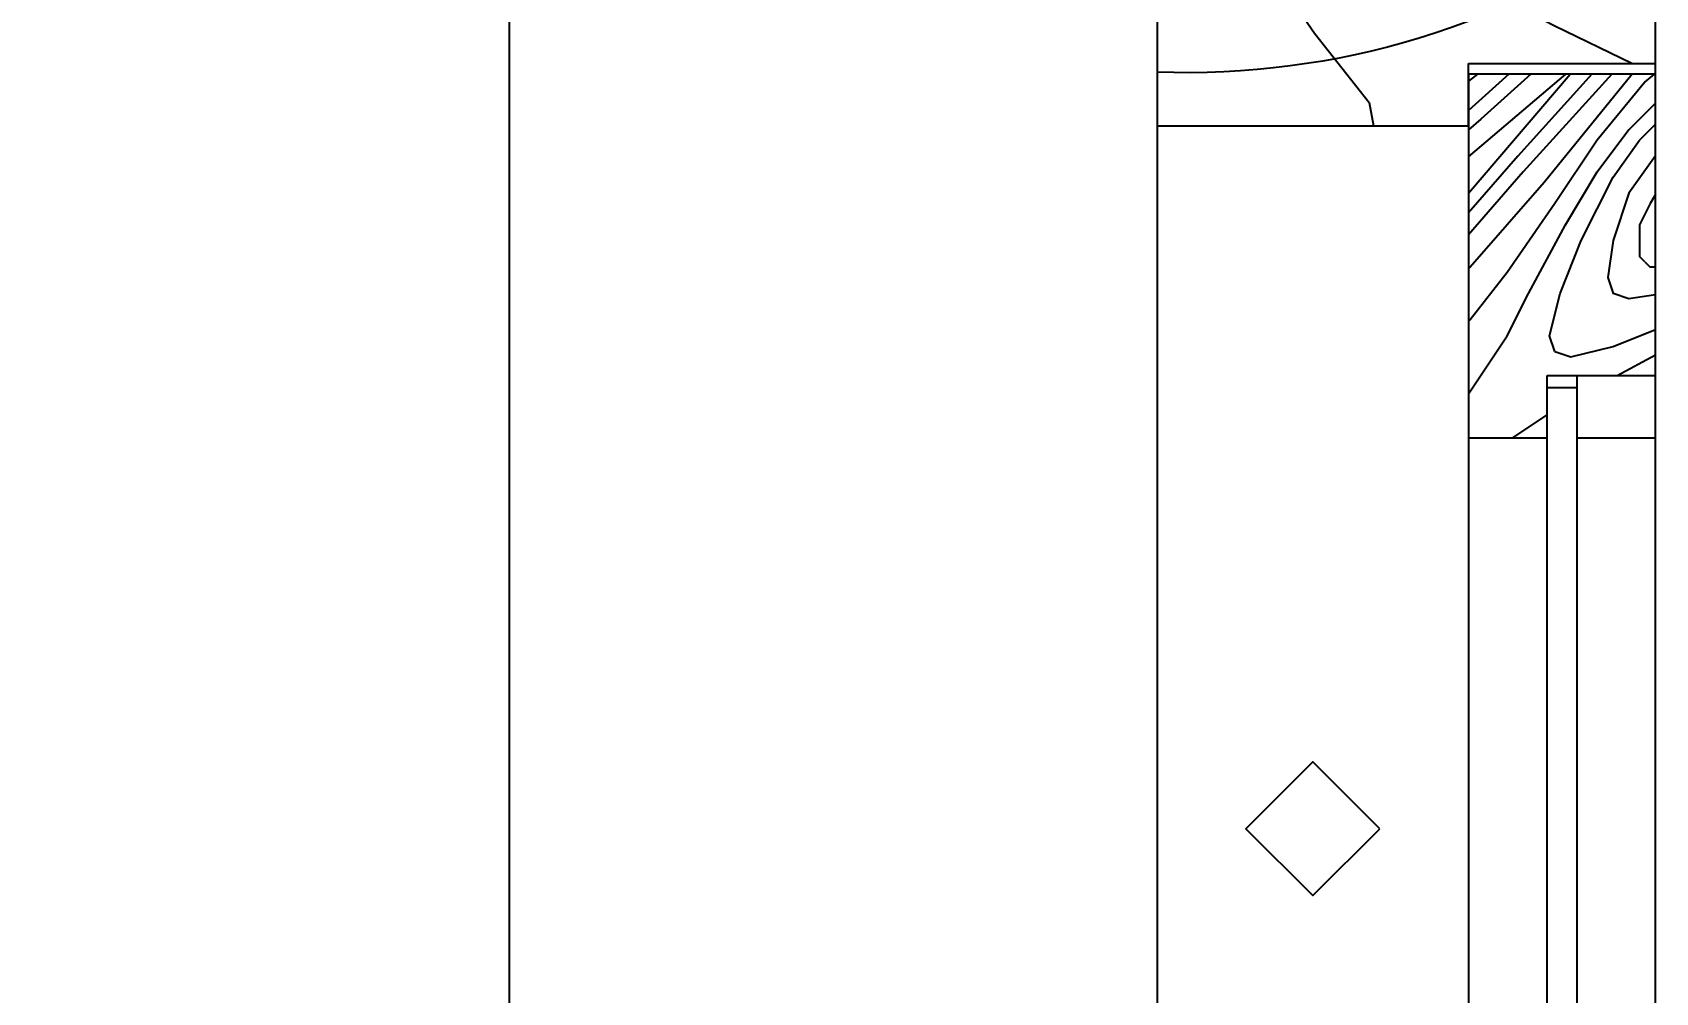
# Model space of a CAD drawing. Header units: metres. Extents: x -16 to 65907, y -5261 to 15511.
# Drawn here: x 20411.81 to 20444.38, y 4673.13 to 4692.4 of the extents above; entities that cross this region are included whole.
import ezdxf

# ---------------------------------------------------------------- set-up
doc = ezdxf.new("R2010")
doc.units = ezdxf.units.M
doc.header["$PDMODE"] = 67
doc.header["$PDSIZE"] = -5
doc.layers.get('0').update_dxf_attribs({"color": 6})
for name, color, linetype in [('BC-CILL', 23, 'Continuous'), ('BC-HATCH', 8, 'Continuous'), ('BC-JOINERY', 93, 'Continuous'), ('BC-TEXT', 7, 'Continuous'), ('BC-WHITECOLOR', 7, 'Continuous')]:
    doc.layers.add(name, color=color, linetype=linetype)
doc.styles.add('BC-1IN50-1', font='FreeSans.ttf', dxfattribs={"height": 10})
doc.dimstyles.new('BC-1IN50-1', dxfattribs={"dimtxt": 10, "dimasz": 10, "dimexe": 0.18, "dimexo": 0.0625, "dimgap": 1, "dimtad": 0, "dimdec": 1, "dimzin": 12, "dimdsep": 46, "dimtxsty": 'BC-1IN50-1', "dimblk": 'OPEN90', "dimcen": 0.09, "dimse1": 1, "dimse2": 1, "dimclrd": 8, "dimclre": 256, "dimclrt": 7, "dimadec": 0, "dimazin": 0, "dimtfac": 1, "dimtdec": 0, "dimtofl": 0, "dimtmove": 1, "dimatfit": 3, "dimfxl": 1, "dimtolj": 1, "dimtzin": 0, "dimlwd": -3, "dimarcsym": 0})

# ---------------------------------------------------------------- blocks, each defined once
blk = doc.blocks.new('BC-JN-FRAME-SIDE')
at = {"layer": 'BC-HATCH'}
for points in [[(0, -3.869), (-1.059, -2.29), (-2.663, -0.063), (-4.237, 2.966), (-5, 4.538)], [(-0.01, -5), (-1.624, -3.745), (-4.385, -1.844), (-5.781, -0.746), (-6.25, -0.66)]]:
    blk.add_lwpolyline(points, dxfattribs=at)
for centre, radius, start, end in [((10.749, -4.399), 15.93, 143.8447, 182.1637), ((5.975, -5.204), 9.313, 129.9112, 178.7469), ((2.647, -5.733), 4.298, 128.027, 170.1852)]:
    blk.add_arc(centre, radius, start, end, dxfattribs=at)
at = {"layer": 'BC-JOINERY'}
for p, q in [((-5, 1.25), (-5, 5)), ((-5, 5), (0, 5)), ((0, 5), (0, -5)), ((-6.25, -5), (-6.25, 1.25)), ((-6.25, 1.25), (-5, 1.25)), ((0, -5), (-6.25, -5))]:
    blk.add_line(p, q, dxfattribs=at)
blk = doc.blocks.new('_OPEN90')
at = {"color": 0, "linetype": 'ByBlock'}
for p, q in [((-0.5, 0.5), (0, 0)), ((0, 0), (-1, 0)), ((0, 0), (-0.5, -0.5))]:
    blk.add_line(p, q, dxfattribs=at)
blk = doc.blocks.new('*D1235')
at = {"layer": 'BC-TEXT', "color": 8, "linetype": 'Continuous', "lineweight": -3}
for p, q in [((20327.377, 4501.808), (20357.883, 4501.808)), ((20411.377, 4501.808), (20380.871, 4501.808))]:
    blk.add_line(p, q, dxfattribs=at)
at = {"layer": 'Defpoints', "color": 0}
for p in [(20421.377, 4696.766), (20317.377, 4592.766), (20421.377, 4501.808)]:
    blk.add_point(p, dxfattribs=at)
at = {"layer": 'BC-TEXT', "color": 8, "lineweight": -3, "xscale": 10, "yscale": 10, "zscale": 10, "rotation": 180}
blk.add_blockref('_OPEN90', (20317.377, 4501.808), dxfattribs=at)
at = {"layer": 'BC-TEXT', "color": 8, "lineweight": -3, "xscale": 10, "yscale": 10, "zscale": 10}
blk.add_blockref('_OPEN90', (20421.377, 4501.808), dxfattribs=at)
at = {"layer": 'BC-TEXT', "color": 7, "insert": (20369.377, 4501.808), "char_height": 10, "attachment_point": 5, "style": 'BC-1IN50-1'}
blk.add_mtext('\\A1;104', dxfattribs=at)
blk = doc.blocks.new('*D1236')
at = {"layer": 'BC-TEXT', "color": 8, "linetype": 'Continuous', "lineweight": -3}
for p, q in [((20431.377, 4502.798), (20434.377, 4502.798)), ((20438.023, 4485.645), (20432.877, 4502.798)), ((20440.023, 4485.645), (20438.023, 4485.645))]:
    blk.add_line(p, q, dxfattribs=at)
at = {"layer": 'Defpoints', "color": 0}
for p in [(20421.377, 4696.766), (20444.377, 4696.766), (20444.377, 4502.798)]:
    blk.add_point(p, dxfattribs=at)
at = {"layer": 'BC-TEXT', "color": 8, "lineweight": -3, "xscale": 10, "yscale": 10, "zscale": 10, "rotation": 180}
blk.add_blockref('_OPEN90', (20421.377, 4502.798), dxfattribs=at)
at = {"layer": 'BC-TEXT', "color": 8, "lineweight": -3, "xscale": 10, "yscale": 10, "zscale": 10}
blk.add_blockref('_OPEN90', (20444.377, 4502.798), dxfattribs=at)
at = {"layer": 'BC-TEXT', "color": 7, "insert": (20448.074, 4485.645), "char_height": 10, "attachment_point": 5, "style": 'BC-1IN50-1'}
blk.add_mtext('\\A1;23', dxfattribs=at)
blk = doc.blocks.new('*D1237')
at = {"layer": 'BC-TEXT', "color": 8, "linetype": 'Continuous', "lineweight": -3}
for p, q in [((20529.816, 4686.775), (20529.816, 4644.764)), ((20529.816, 4579.766), (20529.816, 4621.777))]:
    blk.add_line(p, q, dxfattribs=at)
at = {"layer": 'Defpoints', "color": 0}
for p in [(20444.377, 4696.775), (20529.816, 4696.775), (20444.377, 4569.766)]:
    blk.add_point(p, dxfattribs=at)
at = {"layer": 'BC-TEXT', "color": 8, "lineweight": -3, "xscale": 10, "yscale": 10, "zscale": 10}
for p, rotation in [((20529.816, 4696.775), 90), ((20529.816, 4569.766), 270)]:
    blk.add_blockref('_OPEN90', p, dxfattribs=dict(at, rotation=rotation))
at = {"layer": 'BC-TEXT', "color": 7, "insert": (20529.816, 4633.27), "char_height": 10, "attachment_point": 5, "rotation": 90, "style": 'BC-1IN50-1'}
blk.add_mtext('\\A1;127', dxfattribs=at)

msp = doc.modelspace()

# ---------------------------------------------------------------- hatches: boundary and pattern name
at = {"layer": 'BC-HATCH'}
h = msp.add_hatch(dxfattribs=at)
h.set_pattern_fill('WOOD-F4', color=256, scale=15, angle=45, style=0, pattern_type=2)
h.set_pattern_definition([(75.964, (20438.8242, 4702.615), (10.6066, 53.033), [0.8746, -86.5896]), (48.814, (20439.1424, 4700.3875), (137.885815, 159.09902), [2.255, -223.2444]), (241.699, (20439.4606, 4702.615), (-21.2132, -42.42641), [1.566, -155.0386]), (55.305, (20438.9303, 4700.8118), (42.42641, 63.63961), [1.677, -166.028]), (34.695, (20446.567, 4693.175), (74.24621, 53.03301), [1.677, -166.028]), (208.301, (20448.3701, 4693.7054), (-95.45942, -53.03301), [1.566, -155.0386]), (40.914, (20445.9306, 4693.8115), (10.6066, 10.6066), [2.1054, -208.4297]), (41.186, (20446.1427, 4693.3872), (10.6066, 10.6066), [2.255, -223.2444]), (14.036, (20448.3701, 4693.069), (31.8198, 10.6066), [0.8746, -86.5896]), (34.695, (20441.1576, 4698.5844), (74.24621, 53.03301), [1.677, -166.028]), (208.301, (20442.9608, 4699.1148), (-95.45942, -53.03301), [1.566, -155.0386]), (241.699, (20444.6578, 4697.4177), (-21.2132, -42.4264), [1.566, -155.0386]), (55.305, (20444.1275, 4695.6146), (42.4264, 63.63961), [1.677, -166.028]), (45, (20446.567, 4695.084), (-10.607, 10.607), [3.15, -11.85]), (228.814, (20447.6277, 4697.2056), (-137.885815, -159.09902), [2.255, -223.2444]), (49.0856, (20439.6727, 4699.8572), (127.27921, 148.492416), [2.10535, -208.4297]), (49.0856, (20439.5667, 4700.1754), (127.27921, 148.492416), [2.10535, -208.4297]), (40.914, (20440.203, 4699.3269), (10.6066, 10.6066), [2.1054, -208.4297]), (40.914, (20440.5212, 4699.2208), (10.6066, 10.6066), [2.1054, -208.4297]), (41.186, (20440.7334, 4698.7966), (10.6066, 10.6066), [2.255, -223.2444]), (14.036, (20442.9608, 4698.4784), (31.8198, 10.6066), [0.8746, -86.5896]), (40.914, (20445.6124, 4693.9175), (10.6066, 10.6066), [2.1054, -208.4297]), (40.914, (20445.9306, 4693.8115), (10.6066, 10.6066), [2.1054, -208.4297]), (75.964, (20444.0214, 4697.4177), (10.6066, 53.033), [0.8746, -86.5896]), (48.814, (20444.3396, 4695.1903), (137.885815, 159.09902), [2.255, -223.2444]), (49.086, (20444.7639, 4694.9782), (127.27921, 148.49242), [2.1054, -208.4297]), (49.086, (20444.87, 4694.66), (127.27921, 148.49242), [2.1054, -208.4297]), (45, (20436.173, 4698.054), (-10.607, 10.607), [1.8, -13.2]), (36.87, (20435.324, 4697.4177), (10.6066, 10.6066), [1.0607, -105.0054]), (30.964, (20434.2634, 4696.7813), (10.6066, 10.6066), [1.237, -60.6097]), (28.301, (20432.8845, 4696.0388), (95.45942, 53.03301), [1.566, -155.0386]), (26.565, (20432.036, 4695.6146), (10.6066, 10.6066), [0.9487, -46.4855]), (33.69, (20430.7632, 4694.766), (10.6066, 10.6066), [1.5297, -74.9556]), (45, (20430.445, 4694.448), (-10.607, 10.607), [0.45, -14.55]), (225, (20432.354, 4694.872), (10.607, -10.607), [1.65, -13.35]), (217.875, (20433.3088, 4695.6146), (-10.6066, -10.6066), [1.2093, -119.7245]), (214.695, (20434.6876, 4696.5692), (-74.24621, -53.03301), [1.677, -166.028]), (213.69, (20435.9604, 4697.4177), (-10.6066, -10.6066), [1.5297, -74.9556]), (219.289, (20437.1271, 4698.3723), (-10.6066, -10.6066), [1.5075, -149.2407]), (225, (20433.415, 4694.872), (10.607, -10.607), [2.4, -12.6]), (221.186, (20435.1119, 4696.357), (-10.6066, -10.6066), [2.255, -223.2444]), (218.991, (20437.3393, 4698.1602), (-116.67262, -95.459415), [2.86575, -283.70885]), (45, (20435.96, 4698.266), (-10.607, 10.607), [1.8, -13.2]), (35.538, (20435.218, 4697.736), (10.6066, 10.6066), [0.9124, -90.329]), (26.565, (20433.945, 4697.0995), (10.6066, 10.6066), [1.423, -46.011]), (21.801, (20432.8845, 4696.6752), (74.24621, 31.8198), [1.1424, -113.0942]), (14.036, (20432.036, 4696.463), (31.8198, 10.6066), [0.8746, -86.5896]), (341.565, (20431.718, 4696.569), (21.2132, -2e-07), [0.3354, -33.2056]), (161.565, (20433.203, 4697.63), (-21.2132, 2e-07), [0.3354, -33.2056]), (188.13, (20433.9452, 4697.736), (-53.033, -10.6066), [0.75, -74.25]), (198.435, (20434.9, 4698.054), (-10.6066, -10.6066), [1.0062, -32.535]), (215.538, (20436.3847, 4699.1148), (-10.6066, -10.6066), [1.8248, -89.4166]), (180, (20435.006, 4699.645), (-10.6066, -10.6066), [0.212, -21.001]), (210.964, (20435.536, 4699.9633), (-10.6066, -10.6066), [0.6185, -61.228]), (161.565, (20434.2634, 4698.6905), (-21.2132, 2e-07), [0.3354, -33.2056]), (203.199, (20435.0058, 4699.0087), (-42.4264, -21.2132), [0.8078, -79.9697]), (216.87, (20435.8543, 4699.645), (-10.6066, -10.6066), [1.0607, -105.0054]), (180, (20434.263, 4698.266), (-10.6066, -10.6066), [0.6364, -20.577]), (206.565, (20434.6876, 4698.4784), (-10.6066, -10.6066), [0.4743, -46.9598]), (210.964, (20435.218, 4698.7966), (-10.6066, -10.6066), [0.6185, -61.228]), (216.87, (20436.0665, 4699.433), (-10.6066, -10.6066), [1.0607, -105.0054]), (108.435, (20437.8696, 4702.297), (-10.6066, 10.6066), [0.3354, -33.2056]), (81.87, (20437.7635, 4701.5543), (2e-08, 21.2132), [0.75, -74.25]), (71.565, (20437.445, 4700.6), (2e-07, 21.2132), [1.0062, -32.535]), (54.462, (20436.3847, 4699.1148), (42.4264, 63.6396), [1.8248, -89.4166]), (90, (20435.854, 4700.494), (-10.6066, 10.6066), [0.212, -21.001]), (59.036, (20435.536, 4699.9633), (21.2132, 42.4264), [0.6185, -61.228]), (90, (20437.233, 4701.236), (-10.6066, 10.6066), [0.6364, -20.577]), (63.435, (20437.021, 4700.812), (10.6066, 31.8198), [0.4743, -46.9598]), (59.036, (20436.703, 4700.2815), (21.2132, 42.4264), [0.6185, -61.228]), (53.13, (20436.0665, 4699.433), (53.033, 74.24622), [1.0607, -105.0054]), (108.435, (20436.809, 4701.236), (-10.6066, 10.6066), [0.3354, -33.2056]), (66.801, (20436.4907, 4700.4936), (10.6066, 31.8198), [0.8078, -79.9697]), (53.13, (20435.8543, 4699.645), (53.033, 74.24622), [1.0607, -105.0054]), (68.199, (20438.4, 4701.5543), (10.6066, 31.8198), [1.1424, -113.0942]), (63.435, (20437.7635, 4700.2815), (10.6066, 31.8198), [1.423, -46.011]), (54.462, (20437.2332, 4699.539), (42.4264, 63.6396), [0.9124, -90.329]), (233.13, (20438.0817, 4700.1754), (-53.033, -74.24622), [1.0607, -105.0054]), (239.036, (20438.718, 4701.236), (-21.2132, -42.4264), [1.237, -60.6097]), (51.009, (20437.3393, 4698.1602), (84.852814, 106.066017), [2.86575, -283.70885]), (56.31, (20438.0817, 4699.539), (31.8198, 53.033), [1.5297, -74.9556]), (50.711, (20437.1271, 4698.3723), (84.85282, 106.06602), [1.5075, -149.2407]), (315, (20433.521, 4698.372), (10.607, 10.607), [0.15, -14.85]), (315, (20437.127, 4701.979), (10.607, 10.607), [0.15, -14.85]), (39.29, (20444.1275, 4691.372), (10.6066, 10.6066), [1.5075, -149.2407]), (33.69, (20445.2942, 4692.3265), (10.6066, 10.6066), [1.5297, -74.9556]), (38.991, (20443.9154, 4691.5841), (116.67262, 95.459415), [2.86575, -283.70885]), (210.964, (20446.9913, 4692.963), (-10.6066, -10.6066), [1.237, -60.6097]), (216.87, (20445.9306, 4692.3265), (-10.6066, -10.6066), [1.0607, -105.0054]), (35.538, (20445.2942, 4691.478), (10.6066, 10.6066), [0.9124, -90.329]), (26.565, (20446.0367, 4692.0083), (10.6066, 10.6066), [1.423, -46.011]), (21.801, (20447.3095, 4692.6447), (74.2462, 31.8198), [1.1424, -113.0942]), (36.87, (20445.4003, 4690.0991), (10.6066, 10.6066), [1.0607, -105.0054]), (23.2, (20446.2488, 4690.7355), (42.4264, 21.2132), [0.8078, -79.9697]), (341.565, (20446.991, 4691.054), (21.213, -2e-07), [0.3354, -33.2056]), (36.87, (20445.1882, 4690.3113), (10.6066, 10.6066), [1.0607, -105.0054]), (30.964, (20446.0367, 4690.9477), (10.6066, 10.6066), [0.6185, -61.228]), (26.565, (20446.567, 4691.266), (10.6066, 10.6066), [0.4743, -46.96]), (360, (20446.991, 4691.478), (10.607, 10.607), [0.6364, -20.577]), (30.964, (20445.7185, 4689.781), (10.6066, 10.6066), [0.6185, -61.228]), (360, (20446.249, 4690.099), (10.607, 10.607), [0.212, -21.001]), (35.538, (20444.87, 4690.6295), (10.6066, 10.6066), [1.8248, -89.4166]), (18.435, (20446.355, 4691.69), (10.6066, 10.6066), [1.006, -32.535]), (8.13, (20447.3095, 4692.0083), (53.033, 10.6066), [0.75, -74.25]), (341.565, (20448.052, 4692.1144), (21.213, -2e-07), [0.3354, -33.2056]), (233.13, (20445.1882, 4690.3113), (-53.033, -74.2462), [1.0607, -105.0054]), (239.036, (20444.5518, 4689.4627), (-21.2132, -42.4264), [0.6185, -61.228]), (243.435, (20444.2336, 4688.9324), (-10.6066, -31.8198), [0.4743, -46.96]), (270, (20444.021, 4688.508), (10.607, -10.607), [0.6364, -20.577]), (233.13, (20445.4003, 4690.0991), (-53.033, -74.2462), [1.0607, -105.0054]), (246.8, (20444.764, 4689.2506), (-10.6066, -31.8198), [0.8078, -79.9697]), (288.43, (20444.446, 4688.508), (10.6066, -10.6066), [0.3354, -33.2056]), (239.036, (20445.7185, 4689.781), (-21.2132, -42.4264), [0.6185, -61.228]), (270, (20445.4, 4689.251), (10.607, -10.607), [0.212, -21.001]), (234.462, (20444.87, 4690.6295), (-42.4264, -63.6396), [1.8248, -89.4166]), (251.57, (20443.809, 4689.1446), (-2e-07, -21.213), [1.006, -32.535]), (261.87, (20443.491, 4688.19), (-2e-08, -21.2132), [0.75, -74.25]), (288.43, (20443.385, 4687.4475), (10.6066, -10.6066), [0.3354, -33.2056]), (108.43, (20442.3244, 4685.9626), (-10.6066, 10.6066), [0.3354, -33.2056]), (75.964, (20442.2183, 4686.2808), (10.6066, 53.033), [0.8746, -86.5896]), (68.2, (20442.4304, 4687.1293), (10.6066, 31.8198), [1.1424, -113.0942]), (63.43, (20442.8547, 4688.19), (10.6066, 31.82), [1.423, -46.011]), (54.46, (20443.491, 4689.4627), (42.4264, 63.6396), [0.9124, -90.329]), (45, (20444.021, 4690.205), (-10.607, 10.607), [1.8, -13.2]), (229.086, (20441.688, 4689.5688), (-127.27921, -148.49242), [2.1054, -208.4297]), (225, (20440.309, 4687.978), (10.607, -10.607), [2.4, -12.6]), (231.009, (20443.91536, 4691.5841), (-84.85281, -106.06602), [2.86575, -283.70885]), (228.814, (20442.1122, 4689.3567), (-137.88582, -159.09902), [2.255, -223.2444]), (225, (20440.627, 4687.66), (10.607, -10.607), [2.4, -12.6]), (230.71, (20444.1275, 4691.372), (-84.85282, -106.06602), [1.5075, -149.2407]), (236.31, (20443.173, 4690.2052), (-31.8198, -53.033), [1.5297, -74.9556]), (235.305, (20442.3244, 4688.9324), (-42.4264, -63.6396), [1.677, -166.028]), (232.125, (20441.3698, 4687.5536), (-63.6396, -84.8528), [1.2093, -119.7245]), (225, (20440.627, 4686.599), (10.607, -10.607), [1.65, -13.35]), (45, (20440.203, 4684.69), (-10.607, 10.607), [0.45, -14.55]), (56.31, (20440.5212, 4685.008), (31.8198, 53.033), [1.5297, -74.9556]), (63.435, (20441.37, 4686.281), (10.6066, 31.8198), [0.9487, -46.4855]), (61.7, (20441.794, 4687.1293), (21.2132, 42.4264), [1.566, -155.0386]), (59.04, (20442.5365, 4688.508), (21.2132, 42.4264), [1.237, -60.6097]), (53.13, (20443.173, 4689.5688), (53.033, 74.2462), [1.0607, -105.0054]), (45, (20443.81, 4690.417), (-10.607, 10.607), [1.8, -13.2]), (135, (20444.127, 4687.766), (-10.607, -10.607), [0.15, -14.85]), (135, (20447.734, 4691.372), (-10.607, -10.607), [0.15, -14.85]), (227.862, (20443.7032, 4691.7962), (-190.91885, -212.13205), [3.00375, -297.37104]), (42.138, (20443.7032, 4691.7962), (10.6066, 10.6066), [3.00375, -297.37104]), (40.426, (20443.7032, 4692.6447), (148.492424, 127.27922), [3.762, -372.4361]), (229.574, (20446.14275, 4695.5085), (-116.67262, -137.885822), [3.762, -372.4361]), (48.013, (20437.7635, 4697.7359), (180.312196, 201.5254), [2.85394, -282.5405]), (47.8624, (20437.5514, 4697.948), (190.918848, 212.13205), [3.00375, -297.37104]), (41.987, (20438.0817, 4697.4177), (10.6066, 10.6066), [2.85394, -282.5405]), (42.1376, (20438.29386, 4697.2056), (10.6066, 10.6066), [3.00375, -297.37104]), (39.29, (20438.7181, 4696.7813), (10.6066, 10.6066), [1.5075, -149.2407]), (33.69, (20439.8849, 4697.736), (10.6066, 10.6066), [1.5297, -74.9556]), (38.991, (20438.506, 4696.9934), (116.67262, 95.459415), [2.86575, -283.70885]), (210.964, (20441.582, 4698.3723), (-10.6066, -10.6066), [1.237, -60.6097]), (216.87, (20440.5212, 4697.736), (-10.6066, -10.6066), [1.0607, -105.0054]), (35.538, (20439.8849, 4696.8874), (10.6066, 10.6066), [0.9124, -90.329]), (26.565, (20440.6273, 4697.4177), (10.6066, 10.6066), [1.423, -46.011]), (21.801, (20441.9001, 4698.054), (74.2462, 31.8198), [1.1424, -113.0942]), (41.987, (20443.4911, 4692.0083), (10.6066, 10.6066), [2.85394, -282.5405]), (42.138, (20443.7032, 4691.7962), (10.6066, 10.6066), [3.00375, -297.37104]), (54.462, (20442.4304, 4694.3418), (42.4264, 63.6396), [0.9124, -90.329]), (63.435, (20442.961, 4695.0842), (10.6066, 31.8198), [1.423, -46.011]), (68.199, (20443.5972, 4696.357), (10.6066, 31.8198), [1.1424, -113.0942]), (239.036, (20443.9154, 4696.039), (-21.2132, -42.4264), [1.237, -60.6097]), (233.13, (20443.279, 4694.9782), (-53.033, -74.2462), [1.0607, -105.0054]), (51.009, (20442.5365, 4692.9629), (84.852814, 106.06602), [2.86575, -283.70885]), (50.71, (20442.3244, 4693.175), (84.85282, 106.06602), [1.5075, -149.2407]), (56.31, (20443.279, 4694.3418), (31.8198, 53.033), [1.5297, -74.9556]), (47.862, (20442.7486, 4692.7508), (190.91885, 212.13205), [3.00375, -297.37104]), (48.013, (20442.9608, 4692.5387), (180.312196, 201.5254), [2.85394, -282.5405]), (45, (20437.657, 4687.235), (-10.607, 10.607), [0.9, -14.1]), (41.186, (20438.2939, 4687.8718), (10.6066, 10.6066), [2.255, -223.2444]), (40.426, (20439.9909, 4689.3567), (148.492424, 127.27922), [3.762, -372.4361]), (49.574, (20440.4152, 4688.9324), (116.67262, 137.88582), [3.762, -372.4361]), (221.987, (20437.7635, 4697.7359), (-10.6066, -10.6066), [2.85394, -282.5405]), (220.914, (20435.6422, 4695.8267), (-10.6066, -10.6066), [2.1054, -208.4297]), (225, (20434.051, 4694.448), (10.607, -10.607), [2.55, -12.45]), (222.1376, (20437.5514, 4697.948), (-10.6066, -10.6066), [3.00375, -297.37104]), (220.914, (20435.324, 4695.9328), (-10.6066, -10.6066), [2.1054, -208.4297]), (225, (20433.733, 4694.554), (10.607, -10.607), [2.4, -12.6]), (36.87, (20439.991, 4695.5085), (10.6066, 10.6066), [1.0607, -105.0054]), (23.199, (20440.8394, 4696.145), (42.4264, 21.2132), [0.8078, -79.9697]), (341.565, (20441.582, 4696.463), (21.2132, -2e-07), [0.3354, -33.2056]), (36.87, (20439.7788, 4695.7206), (10.6066, 10.6066), [1.0607, -105.0054]), (30.964, (20440.6273, 4696.357), (10.6066, 10.6066), [0.6185, -61.228]), (26.565, (20441.1576, 4696.675), (10.6066, 10.6066), [0.4743, -46.96]), (360, (20441.582, 4696.887), (10.607, 10.607), [0.6364, -20.577]), (30.964, (20440.309, 4695.1903), (10.6066, 10.6066), [0.6185, -61.228]), (360, (20440.839, 4695.509), (10.607, 10.607), [0.212, -21.001]), (35.538, (20439.4606, 4696.0388), (10.6066, 10.6066), [1.8248, -89.4166]), (18.435, (20440.9455, 4697.0995), (10.6066, 10.6066), [1.006, -32.535]), (8.13, (20441.9, 4697.4177), (53.033, 10.6066), [0.75, -74.25]), (341.565, (20442.6426, 4697.524), (21.2132, -2e-07), [0.3354, -33.2056]), (233.13, (20439.7788, 4695.7206), (-53.033, -74.2462), [1.0607, -105.0054]), (239.036, (20439.1424, 4694.872), (-21.2132, -42.4264), [0.6185, -61.228]), (243.435, (20438.824, 4694.342), (-10.6066, -31.8198), [0.4743, -46.96]), (270, (20438.612, 4693.918), (10.607, -10.607), [0.6364, -20.577]), (233.13, (20439.991, 4695.5085), (-53.033, -74.2462), [1.0607, -105.0054]), (246.801, (20439.3545, 4694.66), (-10.6066, -31.8198), [0.8078, -79.9697]), (288.435, (20439.036, 4693.9175), (10.6066, -10.6066), [0.3354, -33.2056]), (239.036, (20440.309, 4695.1903), (-21.2132, -42.4264), [0.6185, -61.228]), (270, (20439.991, 4694.66), (10.607, -10.607), [0.212, -21.001]), (234.462, (20439.4606, 4696.0388), (-42.4264, -63.6396), [1.8248, -89.4166]), (251.565, (20438.4, 4694.554), (-2e-07, -21.2132), [1.006, -32.535]), (261.87, (20438.0817, 4693.5993), (-2e-08, -21.2132), [0.75, -74.25]), (288.435, (20437.9757, 4692.857), (10.6066, -10.6066), [0.3354, -33.2056]), (108.435, (20436.915, 4691.372), (-10.6066, 10.6066), [0.3354, -33.2056]), (75.964, (20436.809, 4691.6901), (10.6066, 53.033), [0.8746, -86.5896]), (68.199, (20437.021, 4692.5387), (10.6066, 31.8198), [1.1424, -113.0942]), (63.435, (20437.4453, 4693.5993), (10.6066, 31.8198), [1.423, -46.011]), (54.462, (20438.0817, 4694.872), (42.4264, 63.6396), [0.9124, -90.329]), (45, (20438.612, 4695.615), (-10.607, 10.607), [1.8, -13.2]), (228.013, (20438.0817, 4697.4177), (-180.312196, -201.5254), [2.85394, -282.5405]), (229.086, (20436.1725, 4695.2964), (-127.27921, -148.49242), [2.1054, -208.4297]), (225, (20434.794, 4693.705), (10.607, -10.607), [2.55, -12.45]), (227.8624, (20438.29386, 4697.2056), (-190.918848, -212.13205), [3.00375, -297.37104]), (229.086, (20436.2786, 4694.9782), (-127.27921, -148.49242), [2.1054, -208.4297]), (225, (20434.9, 4693.387), (10.607, -10.607), [2.4, -12.6]), (231.009, (20438.506, 4696.9934), (-84.852814, -106.066017), [2.86575, -283.70885]), (228.814, (20436.7029, 4694.766), (-137.885815, -159.09902), [2.255, -223.2444]), (225, (20435.218, 4693.069), (10.607, -10.607), [2.4, -12.6]), (230.71, (20438.7181, 4696.7813), (-84.85282, -106.06602), [1.5075, -149.2407]), (236.31, (20437.7635, 4695.6146), (-31.8198, -53.033), [1.5297, -74.9556]), (235.305, (20436.915, 4694.3418), (-42.4264, -63.63961), [1.677, -166.028]), (232.125, (20435.9604, 4692.963), (-63.63961, -84.85282), [1.2093, -119.7245]), (225, (20435.218, 4692.008), (10.607, -10.607), [1.65, -13.35]), (45, (20434.794, 4690.099), (-10.607, 10.607), [0.45, -14.55]), (56.31, (20435.112, 4690.4173), (31.8198, 53.033), [1.5297, -74.9556]), (63.435, (20435.9604, 4691.69), (10.6066, 31.8198), [0.9487, -46.4855]), (61.699, (20436.3847, 4692.5387), (21.2132, 42.4264), [1.566, -155.0386]), (59.036, (20437.127, 4693.9175), (21.2132, 42.4264), [1.237, -60.6097]), (53.13, (20437.7635, 4694.9782), (53.033, 74.2462), [1.0607, -105.0054]), (45, (20438.4, 4695.827), (-10.607, 10.607), [1.8, -13.2]), (228.013, (20443.4911, 4692.0083), (-180.312196, -201.5254), [2.85394, -282.5405]), (229.086, (20441.5819, 4689.887), (-127.27921, -148.49242), [2.1054, -208.4297]), (225, (20440.203, 4688.296), (10.607, -10.607), [2.55, -12.45]), (227.862, (20443.7032, 4691.7962), (-190.91885, -212.13205), [3.00375, -297.37104]), (229.086, (20441.688, 4689.5688), (-127.27921, -148.49242), [2.1054, -208.4297]), (225, (20440.309, 4687.978), (10.607, -10.607), [2.4, -12.6]), (45, (20435.642, 4689.25), (-10.607, 10.607), [0.45, -14.55]), (33.69, (20435.9604, 4689.5688), (10.6066, 10.6066), [1.5297, -74.9556]), (26.565, (20437.233, 4690.4173), (10.6066, 10.6066), [0.9487, -46.4855]), (28.3, (20438.0817, 4690.8416), (95.45942, 53.033), [1.566, -155.0386]), (30.964, (20439.4606, 4691.584), (10.6066, 10.6066), [1.237, -60.6097]), (36.87, (20440.5212, 4692.2205), (10.6066, 10.6066), [1.0607, -105.0054]), (45, (20441.37, 4692.857), (-10.607, 10.607), [1.8, -13.2]), (219.29, (20442.3244, 4693.175), (-10.6066, -10.6066), [1.5075, -149.2407]), (213.69, (20441.1576, 4692.2205), (-10.6066, -10.6066), [1.5297, -74.9556]), (214.695, (20439.8849, 4691.372), (-74.24621, -53.033), [1.677, -166.028]), (217.875, (20438.506, 4690.4173), (-10.6066, -10.6066), [1.2093, -119.7245]), (225, (20437.551, 4689.675), (10.607, -10.607), [1.65, -13.35]), (218.991, (20442.5365, 4692.9629), (-116.67262, -95.459415), [2.86575, -283.70885]), (221.186, (20440.3091, 4691.1598), (-10.6066, -10.6066), [2.255, -223.2444]), (225, (20438.612, 4689.675), (10.607, -10.607), [2.4, -12.6]), (222.138, (20442.7486, 4692.7508), (-10.6066, -10.6066), [3.00375, -297.37104]), (220.914, (20440.5212, 4690.7355), (-10.6066, -10.6066), [2.1054, -208.4297]), (225, (20438.93, 4689.357), (10.607, -10.607), [2.4, -12.6]), (221.987, (20442.9608, 4692.5387), (-10.6066, -10.6066), [2.85394, -282.5405]), (220.914, (20440.8394, 4690.6295), (-10.6066, -10.6066), [2.1054, -208.4297]), (225, (20439.248, 4689.25), (10.607, -10.607), [2.55, -12.45]), (341.565, (20436.915, 4691.372), (21.213, -2e-07), [0.3354, -33.2056]), (14.036, (20437.2332, 4691.2659), (31.8198, 10.6066), [0.8746, -86.5896]), (21.801, (20438.0817, 4691.478), (74.2462, 31.8198), [1.1424, -113.0942]), (26.565, (20439.1424, 4691.9023), (10.6066, 10.6066), [1.423, -46.011]), (35.538, (20440.4152, 4692.5387), (10.6066, 10.6066), [0.9124, -90.329]), (45, (20441.158, 4693.069), (-10.607, 10.607), [1.8, -13.2]), (215.538, (20441.582, 4693.9175), (-10.6066, -10.6066), [1.8248, -89.4166]), (198.435, (20440.097, 4692.857), (-10.6066, -10.6066), [1.006, -32.535]), (188.13, (20439.1424, 4692.5387), (-53.033, -10.6066), [0.75, -74.25]), (161.565, (20438.4, 4692.4326), (-21.213, 2e-07), [0.3354, -33.2056]), (210.964, (20440.7334, 4694.766), (-10.6066, -10.6066), [0.6185, -61.228]), (180, (20440.203, 4694.448), (-10.607, -10.607), [0.212, -21.001]), (216.87, (20441.0516, 4694.4478), (-10.6066, -10.6066), [1.0607, -105.0054]), (203.2, (20440.203, 4693.8115), (-42.4264, -21.2132), [0.8078, -79.9697]), (161.565, (20439.4606, 4693.493), (-21.213, 2e-07), [0.3354, -33.2056]), (216.87, (20441.2637, 4694.2357), (-10.6066, -10.6066), [1.0607, -105.0054]), (210.964, (20440.415, 4693.5993), (-10.6066, -10.6066), [0.6185, -61.228]), (206.565, (20439.885, 4693.281), (-10.6066, -10.6066), [0.4743, -46.96]), (180, (20439.461, 4693.069), (-10.607, -10.607), [0.6364, -20.577]), (135, (20438.824, 4693.069), (-10.607, -10.607), [0.3, -14.7]), (54.462, (20441.582, 4693.9175), (42.4264, 63.6396), [1.8248, -89.4166]), (71.565, (20442.6426, 4695.4024), (2e-07, 21.2132), [1.006, -32.535]), (81.87, (20442.9608, 4696.357), (2e-08, 21.2132), [0.75, -74.25]), (108.435, (20443.067, 4697.0995), (-10.6066, 10.6066), [0.3354, -33.2056]), (59.036, (20440.7334, 4694.766), (21.2132, 42.4264), [0.6185, -61.228]), (90, (20441.052, 4695.296), (-10.607, 10.607), [0.212, -21.001]), (53.13, (20441.2637, 4694.2357), (53.033, 74.2462), [1.0607, -105.0054]), (59.036, (20441.9, 4695.0842), (21.2132, 42.4264), [0.6185, -61.228]), (63.435, (20442.2183, 4695.6146), (10.6066, 31.8198), [0.4743, -46.96]), (90, (20442.43, 4696.039), (-10.607, 10.607), [0.6364, -20.577]), (135, (20442.43, 4696.675), (-10.607, -10.607), [0.3, -14.7]), (53.13, (20441.0516, 4694.4478), (53.033, 74.2462), [1.0607, -105.0054]), (66.801, (20441.688, 4695.2964), (10.6066, 31.8198), [0.8078, -79.9697]), (108.435, (20442.006, 4696.039), (-10.6066, 10.6066), [0.3354, -33.2056]), (45, (20438.188, 4686.705), (-10.607, 10.607), [3.15, -11.85]), (243.435, (20439.885, 4703.4635), (-10.6066, -31.8198), [0.9487, -46.4855]), (52.125, (20439.8849, 4702.1907), (63.63961, 84.85282), [1.2093, -119.7245]), (108.435, (20439.036, 4703.4635), (-10.6066, 10.6066), [0.3354, -33.2056]), (236.31, (20440.7334, 4704.7363), (-31.8198, -53.033), [1.5297, -74.9556]), (225, (20441.052, 4705.054), (10.607, -10.607), [0.45, -14.55]), (45, (20440.627, 4702.085), (-10.607, 10.607), [2.4, -12.6]), (45, (20440.627, 4703.145), (-10.607, 10.607), [1.65, -13.35]), (45, (20447.522, 4695.19), (-10.607, 10.607), [2.4, -12.6]), (45, (20448.9, 4694.872), (-10.607, 10.607), [1.65, -13.35]), (45, (20447.84, 4694.872), (-10.607, 10.607), [2.4, -12.6]), (225, (20450.81, 4695.296), (10.607, -10.607), [0.45, -14.55]), (213.69, (20450.4915, 4694.9782), (-10.6066, -10.6066), [1.5297, -74.9556]), (341.565, (20449.2187, 4693.281), (21.2132, -2e-07), [0.3354, -33.2056]), (37.875, (20447.9459, 4694.1297), (10.6066, 10.6066), [1.2093, -119.7245]), (206.565, (20449.2187, 4694.1297), (-10.6066, -10.6066), [0.9487, -46.4855]), (225, (20448.264, 4697.842), (10.607, -10.607), [0.9, -14.1]), (45, (20441.052, 4701.448), (-10.607, 10.607), [2.55, -12.45]), (45, (20440.946, 4701.766), (-10.607, 10.607), [2.4, -12.6]), (45, (20441.794, 4700.706), (-10.607, 10.607), [2.55, -12.45]), (45, (20442.112, 4700.6), (-10.607, 10.607), [2.4, -12.6]), (45, (20443.491, 4700.281), (-10.607, 10.607), [1.65, -13.35]), (45, (20442.43, 4700.281), (-10.607, 10.607), [2.4, -12.6]), (225, (20445.4, 4700.706), (10.607, -10.607), [0.45, -14.55]), (213.69, (20445.082, 4700.3875), (-10.6066, -10.6066), [1.5297, -74.9556]), (341.565, (20443.809, 4698.6905), (21.2132, -2e-07), [0.3354, -33.2056]), (45, (20447.203, 4695.296), (-10.607, 10.607), [2.55, -12.45]), (45, (20447.522, 4695.19), (-10.607, 10.607), [2.4, -12.6]), (108.435, (20444.2336, 4698.266), (-10.6066, 10.6066), [0.3354, -33.2056]), (225, (20446.249, 4699.857), (10.607, -10.607), [0.45, -14.55]), (236.31, (20445.9306, 4699.539), (-31.8198, -53.033), [1.5297, -74.9556]), (45, (20445.825, 4696.887), (-10.607, 10.607), [2.4, -12.6]), (45, (20445.825, 4697.948), (-10.607, 10.607), [1.65, -13.35]), (45, (20446.143, 4696.569), (-10.607, 10.607), [2.4, -12.6]), (45, (20446.249, 4696.251), (-10.607, 10.607), [2.55, -12.45]), (37.875, (20442.5365, 4699.539), (10.6066, 10.6066), [1.2093, -119.7245]), (206.565, (20443.8093, 4699.539), (-10.6066, -10.6066), [0.9487, -46.4855]), (243.435, (20445.082, 4698.266), (-10.6066, -31.8198), [0.9487, -46.4855]), (52.125, (20445.082, 4696.9934), (63.63961, 84.85282), [1.2093, -119.7245])])
h.paths.add_polyline_path([(20444.377, 4685.516), (20444.377, 4691.566), (20440.627, 4691.566), (20440.627, 4684.266), (20442.202, 4684.266), (20442.202, 4685.516), (20442.802, 4685.516)])

# ---------------------------------------------------------------- linework, layer by layer
at = {"layer": 'BC-CILL'}
msp.add_line((20421.377, 4696.766), (20421.377, 4592.766), dxfattribs=at)
at = {"layer": 'BC-JOINERY'}
for p, q in [((20442.202, 4685.516), (20442.802, 4685.516)), ((20442.802, 4685.516), (20444.377, 4685.516)), ((20442.802, 4685.266), (20442.202, 4685.266))]:
    msp.add_line(p, q, dxfattribs=at)
msp.add_lwpolyline([(20442.802, 4684.266), (20444.377, 4684.266), (20444.377, 4691.566), (20440.627, 4691.566), (20440.627, 4684.266), (20442.202, 4684.266)], dxfattribs=at)
at = {"layer": 'BC-WHITECOLOR'}
for p, q in [((20444.377, 4614.766), (20444.377, 4691.775)), ((20434.377, 4690.525), (20434.377, 4616.016)), ((20442.202, 4659.516), (20442.202, 4685.516)), ((20442.802, 4659.516), (20442.802, 4685.516)), ((20440.627, 4684.266), (20440.627, 4660.766)), ((20444.377, 4660.766), (20444.377, 4684.266))]:
    msp.add_line(p, q, dxfattribs=at)
msp.add_lwpolyline([(20438.846, 4676.422), (20437.502, 4677.765), (20436.159, 4676.422), (20437.502, 4675.078)], close=True, dxfattribs=at)

# ---------------------------------------------------------------- block references
at = {"layer": 'BC-JOINERY', "xscale": -1, "rotation": 270}
msp.add_blockref('BC-JN-FRAME-SIDE', (20439.377, 4696.775), dxfattribs=at)

# ---------------------------------------------------------------- dimensions: what is measured, and where the dimension line sits
at = {"layer": 'BC-TEXT', "linetype": 'Continuous'}
for base, p1, p2, picture, middle in [((20421.377, 4501.808), (20317.377, 4592.766), (20421.377, 4696.766), '*D1235', (20369.377, 4501.808)), ((20444.377, 4502.798), (20421.377, 4696.766), (20444.377, 4696.766), '*D1236', (20441.023, 4485.645))]:
    dim = msp.add_linear_dim(base=base, p1=p1, p2=p2, dimstyle='BC-1IN50-1', dxfattribs=at)
    dim.commit()
    dim.dimension.update_dxf_attribs({"geometry": picture, "text_midpoint": middle})
dim = msp.add_linear_dim(base=(20529.816, 4696.775), p1=(20444.377, 4569.766), p2=(20444.377, 4696.775), angle=90, dimstyle='BC-1IN50-1', override={"dimlfac": 1}, dxfattribs=at)
dim.commit()
dim.dimension.update_dxf_attribs({"geometry": '*D1237', "text_midpoint": (20529.816, 4633.27)})

doc.saveas('drawing.dxf')
